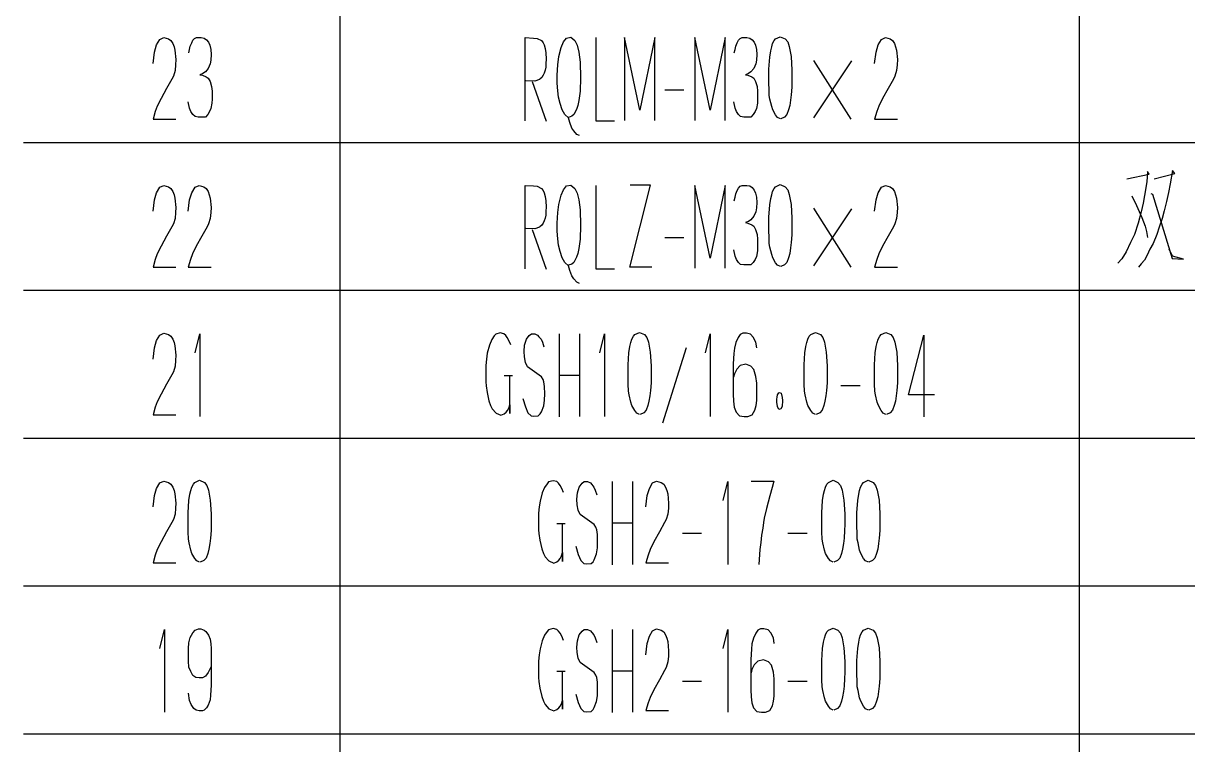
# Model space of a CAD drawing. Extents: x 0 to 2376, y 0 to 3364.
# Drawn here: x 1616 to 1836.5, y 821.9 to 958.6 of the extents above; entities that cross this region are included whole.
import ezdxf

# ---------------------------------------------------------------- set-up
doc = ezdxf.new("R2010")
doc.units = 0
doc.header["$MEASUREMENT"] = 0
doc.layers.add('6', color=7, linetype='Continuous')
doc.layers.add('9', color=7, linetype='Continuous')

# ---------------------------------------------------------------- blocks, each defined once
blk = doc.blocks.new('BLKENT220')
at = {"layer": '9', "color": 2, "linetype": 'Continuous'}
for p, q in [((1641.87, 840.16), (1642.76, 843.76)), ((1642.76, 843.76), (1642.76, 828.08)), ((1647.62, 842.24), (1648.12, 843.12)), ((1648.12, 843.12), (1648.56, 843.6)), ((1648.56, 843.6), (1649.16, 843.84)), ((1649.16, 843.84), (1649.63, 843.84)), ((1649.63, 843.84), (1650.24, 843.6)), ((1650.24, 843.6), (1650.58, 843.36)), ((1650.58, 843.36), (1650.76, 843.12)), ((1650.76, 843.12), (1651.07, 842.64)), ((1651.07, 842.64), (1651.36, 841.92)), ((1714.73, 842.64), (1714.29, 841.6)), ((1715.18, 843.36), (1714.73, 842.64)), ((1715.49, 843.68), (1715.18, 843.36)), ((1716.33, 843.92), (1715.49, 843.68)), ((1717.01, 843.76), (1716.33, 843.92)), ((1717.35, 843.44), (1717.01, 843.76)), ((1717.66, 843.04), (1717.35, 843.44)), ((1717.97, 842.48), (1717.66, 843.04)), ((1718.31, 841.68), (1717.97, 842.48)), ((1720.93, 841.6), (1721.29, 842.72)), ((1721.29, 842.72), (1721.82, 843.44)), ((1721.82, 843.44), (1722.24, 843.76)), ((1722.24, 843.76), (1722.86, 843.76)), ((1722.86, 843.76), (1723.39, 843.52)), ((1723.39, 843.52), (1723.65, 843.2)), ((1723.65, 843.2), (1724.04, 842.72)), ((1724.04, 842.72), (1724.3, 842.16)), ((1727.49, 843.76), (1727.49, 828)), ((1731.36, 843.76), (1731.36, 828.08)), ((1734.16, 841.12), (1734.57, 842.48)), ((1734.57, 842.48), (1735.18, 843.52)), ((1735.18, 843.52), (1735.93, 843.84)), ((1735.93, 843.84), (1736.82, 843.6)), ((1736.82, 843.6), (1737.29, 843.28)), ((1737.29, 843.28), (1737.63, 842.72)), ((1737.63, 842.72), (1737.87, 842.08)), ((1748.54, 840.16), (1749.42, 843.76)), ((1749.42, 843.76), (1749.42, 828.08)), ((1754.71, 843.04), (1754.29, 842.08)), ((1755.12, 843.6), (1754.71, 843.04)), ((1755.62, 843.84), (1755.12, 843.6)), ((1756.27, 843.84), (1755.62, 843.84)), ((1757.06, 843.68), (1756.27, 843.84)), ((1757.58, 843.12), (1757.06, 843.68)), ((1758.05, 842.16), (1757.58, 843.12)), ((1767.73, 842.08), (1767.91, 842.72)), ((1767.91, 842.72), (1768.2, 843.28)), ((1768.2, 843.28), (1768.46, 843.6)), ((1768.46, 843.6), (1769.35, 844)), ((1769.35, 844), (1770.29, 843.6)), ((1770.29, 843.6), (1770.76, 843.04)), ((1770.76, 843.04), (1771.05, 842.16)), ((1774.39, 842.08), (1774.57, 842.72)), ((1774.57, 842.72), (1774.86, 843.28)), ((1774.86, 843.28), (1775.12, 843.6)), ((1775.12, 843.6), (1776.01, 844)), ((1776.01, 844), (1776.95, 843.6)), ((1776.95, 843.6), (1777.42, 843.04)), ((1777.42, 843.04), (1777.71, 842.16)), ((1647.25, 840.16), (1647.33, 841.2)), ((1647.33, 841.2), (1647.62, 842.24)), ((1651.36, 841.92), (1651.52, 841.04)), ((1651.52, 841.04), (1651.54, 840.16)), ((1714.29, 841.6), (1713.87, 840.08)), ((1720.85, 840.4), (1720.93, 841.6)), ((1720.9, 839.36), (1720.85, 840.4)), ((1724.3, 842.16), (1724.59, 841.28)), ((1733.9, 838.96), (1734.16, 841.12)), ((1737.87, 842.08), (1738.03, 841.44)), ((1738.03, 841.44), (1738.21, 839.68)), ((1754, 841.04), (1753.92, 840)), ((1754.29, 842.08), (1754, 841.04)), ((1758.23, 841.12), (1758.05, 842.16)), ((1767.36, 840.16), (1767.54, 841.36)), ((1767.54, 841.36), (1767.73, 842.08)), ((1771.05, 842.16), (1771.41, 840.24)), ((1774.03, 840.16), (1774.21, 841.36)), ((1774.21, 841.36), (1774.39, 842.08)), ((1777.71, 842.16), (1778.08, 840.24)), ((1647.25, 839.04), (1647.25, 840.16)), ((1647.25, 837.76), (1647.25, 839.04)), ((1651.54, 840.16), (1651.54, 836.48)), ((1713.69, 838.96), (1713.58, 837.76)), ((1713.87, 840.08), (1713.69, 838.96)), ((1721.08, 838.32), (1720.9, 839.36)), ((1721.48, 837.52), (1721.08, 838.32)), ((1738.16, 838.72), (1738.05, 837.6)), ((1738.21, 839.68), (1738.16, 838.72)), ((1753.92, 840), (1753.76, 838.08)), ((1753.76, 838.08), (1753.76, 832.32)), ((1767.2, 837.84), (1767.36, 840.16)), ((1771.41, 840.24), (1771.57, 837.68)), ((1773.87, 837.84), (1774.03, 840.16)), ((1778.08, 840.24), (1778.23, 837.68)), ((1647.36, 836.64), (1647.25, 837.76)), ((1647.73, 835.76), (1647.36, 836.64)), ((1651.52, 836.64), (1651.02, 835.6)), ((1651.54, 836.48), (1651.54, 833.2)), ((1713.58, 837.76), (1713.56, 836.16)), ((1713.56, 836.16), (1713.58, 834.64)), ((1724.12, 835.6), (1721.48, 837.52)), ((1727.49, 835.92), (1731.31, 835.92)), ((1737.45, 836), (1736.46, 834.24)), ((1737.74, 836.56), (1737.45, 836)), ((1738.05, 837.6), (1737.74, 836.56)), ((1754, 836.16), (1753.82, 835.52)), ((1754.44, 837.04), (1754, 836.16)), ((1755.12, 837.76), (1754.44, 837.04)), ((1756.17, 838), (1755.12, 837.76)), ((1757.11, 837.6), (1756.17, 838)), ((1757.69, 836.96), (1757.11, 837.6)), ((1758.08, 835.68), (1757.69, 836.96)), ((1767.2, 835.04), (1767.2, 837.84)), ((1771.57, 837.68), (1771.57, 835.6)), ((1773.87, 835.04), (1773.87, 837.84)), ((1778.23, 837.68), (1778.23, 835.6)), ((1648.12, 835.04), (1647.73, 835.76)), ((1648.64, 834.64), (1648.12, 835.04)), ((1649.32, 834.56), (1648.64, 834.64)), ((1649.9, 834.56), (1649.32, 834.56)), ((1650.47, 834.88), (1649.9, 834.56)), ((1651.02, 835.6), (1650.47, 834.88)), ((1713.58, 834.64), (1713.63, 833.92)), ((1713.63, 833.92), (1713.82, 832.64)), ((1718.63, 835.76), (1717.06, 835.76)), ((1718.13, 828.64), (1718.13, 835.68)), ((1724.43, 835.12), (1724.12, 835.6)), ((1724.59, 834.64), (1724.43, 835.12)), ((1724.72, 833.76), (1724.59, 834.64)), ((1724.77, 832.4), (1724.72, 833.76)), ((1736.46, 834.24), (1735.41, 832.32)), ((1744.46, 833.92), (1740.82, 833.92)), ((1758.23, 834.4), (1758.08, 835.68)), ((1758.23, 832.24), (1758.23, 834.4)), ((1764.46, 833.92), (1760.82, 833.92)), ((1767.23, 834.24), (1767.2, 835.04)), ((1767.28, 832.88), (1767.23, 834.24)), ((1771.54, 834.48), (1771.44, 833.04)), ((1771.57, 835.6), (1771.54, 834.48)), ((1773.9, 834.24), (1773.87, 835.04)), ((1773.95, 832.88), (1773.9, 834.24)), ((1778.21, 834.48), (1778.1, 833.04)), ((1778.23, 835.6), (1778.21, 834.48)), ((1647.46, 830.32), (1647.25, 831.68)), ((1651.54, 833.2), (1651.46, 831.28)), ((1713.82, 832.64), (1714.18, 831.04)), ((1720.61, 831.52), (1721.08, 829.92)), ((1724.72, 831.2), (1724.77, 832.4)), ((1735.41, 832.32), (1734.71, 830.88)), ((1753.76, 832.32), (1753.82, 830.96)), ((1758.23, 831.12), (1758.23, 832.24)), ((1767.41, 832.16), (1767.28, 832.88)), ((1767.73, 830.8), (1767.41, 832.16)), ((1771.31, 832), (1771.15, 830.96)), ((1771.44, 833.04), (1771.31, 832)), ((1774.08, 832.16), (1773.95, 832.88)), ((1774.39, 830.8), (1774.08, 832.16)), ((1777.97, 832), (1777.82, 830.96)), ((1778.1, 833.04), (1777.97, 832)), ((1647.75, 829.52), (1647.46, 830.32)), ((1648.3, 828.8), (1647.75, 829.52)), ((1651.02, 829.44), (1650.71, 828.88)), ((1651.36, 830.4), (1651.02, 829.44)), ((1651.46, 831.28), (1651.36, 830.4)), ((1714.18, 831.04), (1714.5, 830.16)), ((1714.5, 830.16), (1714.81, 829.52)), ((1714.81, 829.52), (1715.52, 828.72)), ((1717.69, 829.2), (1717.92, 829.68)), ((1717.92, 829.68), (1718.13, 830.32)), ((1718.13, 830.32), (1718.13, 828.64)), ((1721.08, 829.92), (1721.56, 828.8)), ((1724.14, 828.96), (1724.56, 830.08)), ((1724.56, 830.08), (1724.72, 831.2)), ((1734.31, 829.84), (1733.9, 828.4)), ((1734.71, 830.88), (1734.31, 829.84)), ((1753.82, 830.96), (1753.97, 829.84)), ((1753.97, 829.84), (1754.31, 828.88)), ((1757.37, 828.4), (1757.87, 829.28)), ((1757.87, 829.28), (1758.1, 830.16)), ((1758.1, 830.16), (1758.23, 831.12)), ((1767.93, 830.16), (1767.73, 830.8)), ((1768.46, 829.2), (1767.93, 830.16)), ((1770.63, 829.28), (1770.18, 828.8)), ((1770.94, 830.16), (1770.63, 829.28)), ((1771.15, 830.96), (1770.94, 830.16)), ((1774.6, 830.16), (1774.39, 830.8)), ((1775.12, 829.2), (1774.6, 830.16)), ((1777.29, 829.28), (1776.85, 828.8)), ((1777.61, 830.16), (1777.29, 829.28)), ((1777.82, 830.96), (1777.61, 830.16)), ((1648.75, 828.48), (1648.3, 828.8)), ((1649.32, 828.32), (1648.75, 828.48)), ((1649.95, 828.32), (1649.32, 828.32)), ((1650.26, 828.48), (1649.95, 828.32)), ((1650.71, 828.88), (1650.26, 828.48)), ((1715.52, 828.72), (1716.46, 828.32)), ((1716.46, 828.32), (1717.06, 828.56)), ((1717.06, 828.56), (1717.42, 828.88)), ((1717.42, 828.88), (1717.69, 829.2)), ((1721.56, 828.8), (1722.18, 828.24)), ((1722.18, 828.24), (1722.68, 828.16)), ((1722.68, 828.16), (1723.52, 828.24)), ((1723.52, 828.24), (1723.91, 828.56)), ((1723.91, 828.56), (1724.14, 828.96)), ((1733.9, 828.4), (1738.21, 828.4)), ((1754.31, 828.88), (1754.94, 828.24)), ((1754.94, 828.24), (1755.83, 828.08)), ((1755.83, 828.08), (1756.54, 828.08)), ((1756.54, 828.08), (1757.37, 828.4)), ((1768.85, 828.72), (1768.46, 829.2)), ((1769.37, 828.48), (1768.85, 828.72)), ((1770.18, 828.8), (1769.48, 828.48)), ((1775.52, 828.72), (1775.12, 829.2)), ((1776.04, 828.48), (1775.52, 828.72)), ((1776.85, 828.8), (1776.14, 828.48))]:
    blk.add_line(p, q, dxfattribs=at)
blk = doc.blocks.new('BLKENT221')
at = {"layer": '9', "color": 2, "linetype": 'Continuous'}
for p, q in [((1641.24, 870.48), (1641.84, 871.52)), ((1641.84, 871.52), (1642.6, 871.84)), ((1642.6, 871.84), (1643.49, 871.6)), ((1643.49, 871.6), (1643.96, 871.28)), ((1643.96, 871.28), (1644.3, 870.72)), ((1647.91, 870.72), (1648.2, 871.28)), ((1648.2, 871.28), (1648.46, 871.6)), ((1648.46, 871.6), (1649.35, 872)), ((1649.35, 872), (1650.29, 871.6)), ((1650.29, 871.6), (1650.76, 871.04)), ((1715.18, 871.36), (1714.73, 870.64)), ((1715.49, 871.68), (1715.18, 871.36)), ((1716.33, 871.92), (1715.49, 871.68)), ((1717.01, 871.76), (1716.33, 871.92)), ((1717.35, 871.44), (1717.01, 871.76)), ((1717.66, 871.04), (1717.35, 871.44)), ((1721.29, 870.72), (1721.82, 871.44)), ((1721.82, 871.44), (1722.24, 871.76)), ((1722.24, 871.76), (1722.86, 871.76)), ((1722.86, 871.76), (1723.39, 871.52)), ((1723.39, 871.52), (1723.65, 871.2)), ((1723.65, 871.2), (1724.04, 870.72)), ((1727.49, 871.76), (1727.49, 856)), ((1731.36, 871.76), (1731.36, 856.08)), ((1734.57, 870.48), (1735.18, 871.52)), ((1735.18, 871.52), (1735.93, 871.84)), ((1735.93, 871.84), (1736.82, 871.6)), ((1736.82, 871.6), (1737.29, 871.28)), ((1737.29, 871.28), (1737.63, 870.72)), ((1748.54, 868.16), (1749.42, 871.76)), ((1749.42, 871.76), (1749.42, 856.08)), ((1753.84, 871.84), (1758.16, 871.84)), ((1758.16, 871.84), (1757.79, 870.64)), ((1767.91, 870.72), (1768.2, 871.28)), ((1768.2, 871.28), (1768.46, 871.6)), ((1768.46, 871.6), (1769.35, 872)), ((1769.35, 872), (1770.29, 871.6)), ((1770.29, 871.6), (1770.76, 871.04)), ((1774.57, 870.72), (1774.86, 871.28)), ((1774.86, 871.28), (1775.12, 871.6)), ((1775.12, 871.6), (1776.01, 872)), ((1776.01, 872), (1776.95, 871.6)), ((1776.95, 871.6), (1777.42, 871.04)), ((1640.56, 866.96), (1640.82, 869.12)), ((1640.82, 869.12), (1641.24, 870.48)), ((1644.3, 870.72), (1644.54, 870.08)), ((1644.54, 870.08), (1644.69, 869.44)), ((1644.69, 869.44), (1644.88, 867.68)), ((1647.36, 868.16), (1647.54, 869.36)), ((1647.54, 869.36), (1647.73, 870.08)), ((1647.73, 870.08), (1647.91, 870.72)), ((1650.76, 871.04), (1651.05, 870.16)), ((1651.05, 870.16), (1651.41, 868.24)), ((1714.29, 869.6), (1713.87, 868.08)), ((1714.73, 870.64), (1714.29, 869.6)), ((1717.97, 870.48), (1717.66, 871.04)), ((1718.31, 869.68), (1717.97, 870.48)), ((1720.85, 868.4), (1720.93, 869.6)), ((1720.93, 869.6), (1721.29, 870.72)), ((1724.04, 870.72), (1724.3, 870.16)), ((1724.3, 870.16), (1724.59, 869.28)), ((1733.9, 866.96), (1734.16, 869.12)), ((1734.16, 869.12), (1734.57, 870.48)), ((1737.63, 870.72), (1737.87, 870.08)), ((1737.87, 870.08), (1738.03, 869.44)), ((1738.03, 869.44), (1738.21, 867.68)), ((1757.35, 869.04), (1756.72, 866.64)), ((1757.79, 870.64), (1757.35, 869.04)), ((1767.36, 868.16), (1767.54, 869.36)), ((1767.54, 869.36), (1767.73, 870.08)), ((1767.73, 870.08), (1767.91, 870.72)), ((1770.76, 871.04), (1771.05, 870.16)), ((1771.05, 870.16), (1771.41, 868.24)), ((1774.03, 868.16), (1774.21, 869.36)), ((1774.21, 869.36), (1774.39, 870.08)), ((1774.39, 870.08), (1774.57, 870.72)), ((1777.42, 871.04), (1777.71, 870.16)), ((1777.71, 870.16), (1778.08, 868.24)), ((1644.88, 867.68), (1644.82, 866.72)), ((1647.2, 865.84), (1647.36, 868.16)), ((1651.41, 868.24), (1651.57, 865.68)), ((1713.69, 866.96), (1713.58, 865.76)), ((1713.87, 868.08), (1713.69, 866.96)), ((1720.9, 867.36), (1720.85, 868.4)), ((1721.08, 866.32), (1720.9, 867.36)), ((1738.21, 867.68), (1738.16, 866.72)), ((1767.2, 865.84), (1767.36, 868.16)), ((1771.41, 868.24), (1771.57, 865.68)), ((1773.87, 865.84), (1774.03, 868.16)), ((1778.08, 868.24), (1778.23, 865.68)), ((1644.41, 864.56), (1644.12, 864)), ((1644.72, 865.6), (1644.41, 864.56)), ((1644.82, 866.72), (1644.72, 865.6)), ((1647.2, 863.04), (1647.2, 865.84)), ((1651.57, 865.68), (1651.57, 863.6)), ((1713.58, 865.76), (1713.56, 864.16)), ((1721.48, 865.52), (1721.08, 866.32)), ((1724.12, 863.6), (1721.48, 865.52)), ((1737.74, 864.56), (1737.45, 864)), ((1738.05, 865.6), (1737.74, 864.56)), ((1738.16, 866.72), (1738.05, 865.6)), ((1756.33, 864.8), (1756.17, 864)), ((1756.72, 866.64), (1756.33, 864.8)), ((1767.2, 863.04), (1767.2, 865.84)), ((1771.57, 865.68), (1771.57, 863.6)), ((1773.87, 863.04), (1773.87, 865.84)), ((1778.23, 865.68), (1778.23, 863.6)), ((1644.12, 864), (1643.12, 862.24)), ((1647.23, 862.24), (1647.2, 863.04)), ((1651.54, 862.48), (1651.44, 861.04)), ((1651.57, 863.6), (1651.54, 862.48)), ((1713.56, 864.16), (1713.58, 862.64)), ((1713.58, 862.64), (1713.63, 861.92)), ((1718.63, 863.76), (1717.06, 863.76)), ((1718.13, 856.64), (1718.13, 863.68)), ((1724.43, 863.12), (1724.12, 863.6)), ((1724.59, 862.64), (1724.43, 863.12)), ((1724.72, 861.76), (1724.59, 862.64)), ((1727.49, 863.92), (1731.31, 863.92)), ((1737.45, 864), (1736.46, 862.24)), ((1756.04, 862.96), (1755.8, 861.6)), ((1756.17, 864), (1756.04, 862.96)), ((1767.23, 862.24), (1767.2, 863.04)), ((1771.54, 862.48), (1771.44, 861.04)), ((1771.57, 863.6), (1771.54, 862.48)), ((1773.9, 862.24), (1773.87, 863.04)), ((1778.21, 862.48), (1778.1, 861.04)), ((1778.23, 863.6), (1778.21, 862.48)), ((1642.08, 860.32), (1641.37, 858.88)), ((1643.12, 862.24), (1642.08, 860.32)), ((1647.28, 860.88), (1647.23, 862.24)), ((1647.41, 860.16), (1647.28, 860.88)), ((1647.73, 858.8), (1647.41, 860.16)), ((1651.44, 861.04), (1651.31, 860)), ((1713.63, 861.92), (1713.82, 860.64)), ((1713.82, 860.64), (1714.18, 859.04)), ((1724.77, 860.4), (1724.72, 861.76)), ((1724.72, 859.2), (1724.77, 860.4)), ((1735.41, 860.32), (1734.71, 858.88)), ((1736.46, 862.24), (1735.41, 860.32)), ((1744.46, 861.92), (1740.82, 861.92)), ((1755.65, 860.24), (1755.49, 858.88)), ((1755.8, 861.6), (1755.65, 860.24)), ((1764.46, 861.92), (1760.82, 861.92)), ((1767.28, 860.88), (1767.23, 862.24)), ((1767.41, 860.16), (1767.28, 860.88)), ((1767.73, 858.8), (1767.41, 860.16)), ((1771.44, 861.04), (1771.31, 860)), ((1773.95, 860.88), (1773.9, 862.24)), ((1774.08, 860.16), (1773.95, 860.88)), ((1774.39, 858.8), (1774.08, 860.16)), ((1778.1, 861.04), (1777.97, 860)), ((1641.37, 858.88), (1640.98, 857.84)), ((1647.93, 858.16), (1647.73, 858.8)), ((1648.46, 857.2), (1647.93, 858.16)), ((1650.94, 858.16), (1650.63, 857.28)), ((1651.15, 858.96), (1650.94, 858.16)), ((1651.31, 860), (1651.15, 858.96)), ((1714.18, 859.04), (1714.5, 858.16)), ((1714.5, 858.16), (1714.81, 857.52)), ((1717.92, 857.68), (1718.13, 858.32)), ((1718.13, 858.32), (1718.13, 856.64)), ((1720.61, 859.52), (1721.08, 857.92)), ((1721.08, 857.92), (1721.56, 856.8)), ((1724.14, 856.96), (1724.56, 858.08)), ((1724.56, 858.08), (1724.72, 859.2)), ((1734.71, 858.88), (1734.31, 857.84)), ((1755.49, 858.88), (1755.28, 856.08)), ((1767.93, 858.16), (1767.73, 858.8)), ((1768.46, 857.2), (1767.93, 858.16)), ((1770.94, 858.16), (1770.63, 857.28)), ((1771.15, 858.96), (1770.94, 858.16)), ((1771.31, 860), (1771.15, 858.96)), ((1774.6, 858.16), (1774.39, 858.8)), ((1775.12, 857.2), (1774.6, 858.16)), ((1777.61, 858.16), (1777.29, 857.28)), ((1777.82, 858.96), (1777.61, 858.16)), ((1777.97, 860), (1777.82, 858.96)), ((1640.98, 857.84), (1640.56, 856.4)), ((1640.56, 856.4), (1644.88, 856.4)), ((1648.85, 856.72), (1648.46, 857.2)), ((1649.37, 856.48), (1648.85, 856.72)), ((1650.18, 856.8), (1649.48, 856.48)), ((1650.63, 857.28), (1650.18, 856.8)), ((1714.81, 857.52), (1715.52, 856.72)), ((1715.52, 856.72), (1716.46, 856.32)), ((1716.46, 856.32), (1717.06, 856.56)), ((1717.06, 856.56), (1717.42, 856.88)), ((1717.42, 856.88), (1717.69, 857.2)), ((1717.69, 857.2), (1717.92, 857.68)), ((1721.56, 856.8), (1722.18, 856.24)), ((1722.18, 856.24), (1722.68, 856.16)), ((1722.68, 856.16), (1723.52, 856.24)), ((1723.52, 856.24), (1723.91, 856.56)), ((1723.91, 856.56), (1724.14, 856.96)), ((1734.31, 857.84), (1733.9, 856.4)), ((1733.9, 856.4), (1738.21, 856.4)), ((1768.85, 856.72), (1768.46, 857.2)), ((1769.37, 856.48), (1768.85, 856.72)), ((1770.18, 856.8), (1769.48, 856.48)), ((1770.63, 857.28), (1770.18, 856.8)), ((1775.52, 856.72), (1775.12, 857.2)), ((1776.04, 856.48), (1775.52, 856.72)), ((1776.85, 856.8), (1776.14, 856.48)), ((1777.29, 857.28), (1776.85, 856.8))]:
    blk.add_line(p, q, dxfattribs=at)
blk = doc.blocks.new('BLKENT222')
at = {"layer": '9', "color": 2, "linetype": 'Continuous'}
for p, q in [((1641.84, 899.52), (1642.6, 899.84)), ((1642.6, 899.84), (1643.49, 899.6)), ((1706.33, 899.92), (1705.49, 899.68)), ((1707.01, 899.76), (1706.33, 899.92)), ((1731.79, 899.6), (1732.68, 900)), ((1732.68, 900), (1733.62, 899.6)), ((1752.29, 899.84), (1751.79, 899.6)), ((1752.94, 899.84), (1752.29, 899.84)), ((1753.73, 899.68), (1752.94, 899.84)), ((1765.12, 899.6), (1766.01, 900)), ((1766.01, 900), (1766.95, 899.6)), ((1778.46, 899.6), (1779.35, 900)), ((1779.35, 900), (1780.29, 899.6)), ((1640.82, 897.12), (1641.24, 898.48)), ((1641.24, 898.48), (1641.84, 899.52)), ((1643.49, 899.6), (1643.96, 899.28)), ((1643.96, 899.28), (1644.3, 898.72)), ((1644.3, 898.72), (1644.54, 898.08)), ((1644.54, 898.08), (1644.69, 897.44)), ((1648.54, 896.16), (1649.42, 899.76)), ((1649.42, 899.76), (1649.42, 884.08)), ((1704.29, 897.6), (1703.87, 896.08)), ((1704.73, 898.64), (1704.29, 897.6)), ((1705.18, 899.36), (1704.73, 898.64)), ((1705.49, 899.68), (1705.18, 899.36)), ((1707.35, 899.44), (1707.01, 899.76)), ((1707.66, 899.04), (1707.35, 899.44)), ((1707.97, 898.48), (1707.66, 899.04)), ((1708.31, 897.68), (1707.97, 898.48)), ((1710.85, 896.4), (1710.93, 897.6)), ((1710.93, 897.6), (1711.29, 898.72)), ((1711.29, 898.72), (1711.82, 899.44)), ((1711.82, 899.44), (1712.24, 899.76)), ((1712.24, 899.76), (1712.86, 899.76)), ((1712.86, 899.76), (1713.39, 899.52)), ((1713.39, 899.52), (1713.65, 899.2)), ((1713.65, 899.2), (1714.04, 898.72)), ((1714.04, 898.72), (1714.3, 898.16)), ((1714.3, 898.16), (1714.59, 897.28)), ((1717.49, 899.76), (1717.49, 884)), ((1721.36, 899.76), (1721.36, 884.08)), ((1725.2, 896.16), (1726.09, 899.76)), ((1726.09, 899.76), (1726.09, 884.08)), ((1730.88, 897.36), (1731.06, 898.08)), ((1731.06, 898.08), (1731.24, 898.72)), ((1731.24, 898.72), (1731.53, 899.28)), ((1731.53, 899.28), (1731.79, 899.6)), ((1733.62, 899.6), (1734.09, 899.04)), ((1734.09, 899.04), (1734.38, 898.16)), ((1734.38, 898.16), (1734.74, 896.24)), ((1745.2, 896.16), (1746.09, 899.76)), ((1746.09, 899.76), (1746.09, 884.08)), ((1750.95, 898.08), (1750.67, 897.04)), ((1751.37, 899.04), (1750.95, 898.08)), ((1751.79, 899.6), (1751.37, 899.04)), ((1754.25, 899.12), (1753.73, 899.68)), ((1754.72, 898.16), (1754.25, 899.12)), ((1754.9, 897.12), (1754.72, 898.16)), ((1764.21, 897.36), (1764.39, 898.08)), ((1764.39, 898.08), (1764.57, 898.72)), ((1764.57, 898.72), (1764.86, 899.28)), ((1764.86, 899.28), (1765.12, 899.6)), ((1766.95, 899.6), (1767.42, 899.04)), ((1767.42, 899.04), (1767.71, 898.16)), ((1767.71, 898.16), (1768.08, 896.24)), ((1777.54, 897.36), (1777.72, 898.08)), ((1777.72, 898.08), (1777.91, 898.72)), ((1777.91, 898.72), (1778.2, 899.28)), ((1778.2, 899.28), (1778.46, 899.6)), ((1780.29, 899.6), (1780.76, 899.04)), ((1780.76, 899.04), (1781.05, 898.16)), ((1781.05, 898.16), (1781.41, 896.24)), ((1783.63, 888.16), (1786.56, 899.52)), ((1786.56, 899.52), (1786.56, 884)), ((1640.56, 894.96), (1640.82, 897.12)), ((1644.69, 897.44), (1644.88, 895.68)), ((1644.88, 895.68), (1644.82, 894.72)), ((1703.87, 896.08), (1703.69, 894.96)), ((1710.9, 895.36), (1710.85, 896.4)), ((1730.54, 893.84), (1730.69, 896.16)), ((1730.69, 896.16), (1730.88, 897.36)), ((1734.74, 896.24), (1734.9, 893.68)), ((1741.54, 897.12), (1737.07, 882.8)), ((1750.59, 896), (1750.43, 894.08)), ((1750.67, 897.04), (1750.59, 896)), ((1763.87, 893.84), (1764.03, 896.16)), ((1764.03, 896.16), (1764.21, 897.36)), ((1768.08, 896.24), (1768.23, 893.68)), ((1777.2, 893.84), (1777.36, 896.16)), ((1777.36, 896.16), (1777.54, 897.36)), ((1781.41, 896.24), (1781.57, 893.68)), ((1644.72, 893.6), (1644.41, 892.56)), ((1644.82, 894.72), (1644.72, 893.6)), ((1703.58, 893.76), (1703.56, 892.16)), ((1703.69, 894.96), (1703.58, 893.76)), ((1711.08, 894.32), (1710.9, 895.36)), ((1711.48, 893.52), (1711.08, 894.32)), ((1714.12, 891.6), (1711.48, 893.52)), ((1730.54, 891.04), (1730.54, 893.84)), ((1734.9, 893.68), (1734.9, 891.6)), ((1750.43, 894.08), (1750.43, 888.32)), ((1751.79, 893.76), (1751.11, 893.04)), ((1752.84, 894), (1751.79, 893.76)), ((1753.78, 893.6), (1752.84, 894)), ((1754.35, 892.96), (1753.78, 893.6)), ((1763.87, 891.04), (1763.87, 893.84)), ((1768.23, 893.68), (1768.23, 891.6)), ((1777.2, 891.04), (1777.2, 893.84)), ((1781.57, 893.68), (1781.57, 891.6)), ((1644.12, 892), (1643.12, 890.24)), ((1644.41, 892.56), (1644.12, 892)), ((1703.56, 892.16), (1703.58, 890.64)), ((1708.63, 891.76), (1707.06, 891.76)), ((1708.13, 884.64), (1708.13, 891.68)), ((1714.43, 891.12), (1714.12, 891.6)), ((1714.59, 890.64), (1714.43, 891.12)), ((1717.49, 891.92), (1721.31, 891.92)), ((1730.56, 890.24), (1730.54, 891.04)), ((1734.9, 891.6), (1734.88, 890.48)), ((1750.67, 892.16), (1750.48, 891.52)), ((1751.11, 893.04), (1750.67, 892.16)), ((1754.74, 891.68), (1754.35, 892.96)), ((1754.9, 890.4), (1754.74, 891.68)), ((1763.9, 890.24), (1763.87, 891.04)), ((1768.23, 891.6), (1768.21, 890.48)), ((1777.23, 890.24), (1777.2, 891.04)), ((1781.57, 891.6), (1781.54, 890.48)), ((1643.12, 890.24), (1642.08, 888.32)), ((1703.58, 890.64), (1703.63, 889.92)), ((1703.63, 889.92), (1703.82, 888.64)), ((1714.72, 889.76), (1714.59, 890.64)), ((1714.77, 888.4), (1714.72, 889.76)), ((1730.61, 888.88), (1730.56, 890.24)), ((1730.74, 888.16), (1730.61, 888.88)), ((1734.77, 889.04), (1734.64, 888)), ((1734.88, 890.48), (1734.77, 889.04)), ((1754.9, 888.24), (1754.9, 890.4)), ((1763.95, 888.88), (1763.9, 890.24)), ((1764.08, 888.16), (1763.95, 888.88)), ((1768.1, 889.04), (1767.97, 888)), ((1768.21, 890.48), (1768.1, 889.04)), ((1774.46, 889.92), (1770.82, 889.92)), ((1777.28, 888.88), (1777.23, 890.24)), ((1777.41, 888.16), (1777.28, 888.88)), ((1781.44, 889.04), (1781.31, 888)), ((1781.54, 890.48), (1781.44, 889.04)), ((1641.37, 886.88), (1640.98, 885.84)), ((1642.08, 888.32), (1641.37, 886.88)), ((1703.82, 888.64), (1704.18, 887.04)), ((1704.18, 887.04), (1704.5, 886.16)), ((1710.61, 887.52), (1711.08, 885.92)), ((1714.56, 886.08), (1714.72, 887.2)), ((1714.72, 887.2), (1714.77, 888.4)), ((1731.06, 886.8), (1730.74, 888.16)), ((1731.27, 886.16), (1731.06, 886.8)), ((1734.48, 886.96), (1734.27, 886.16)), ((1734.64, 888), (1734.48, 886.96)), ((1750.43, 888.32), (1750.48, 886.96)), ((1750.48, 886.96), (1750.64, 885.84)), ((1754.77, 886.16), (1754.9, 887.12)), ((1754.9, 887.12), (1754.9, 888.24)), ((1758.72, 887.36), (1758.77, 887.76)), ((1758.72, 886.8), (1758.72, 887.36)), ((1758.85, 886), (1758.72, 886.8)), ((1758.77, 887.76), (1758.85, 888.16)), ((1758.85, 888.16), (1759.06, 888.56)), ((1759.06, 888.56), (1759.19, 888.64)), ((1759.24, 888.64), (1759.53, 888.48)), ((1759.53, 888.48), (1759.71, 887.68)), ((1759.76, 887.12), (1759.69, 886)), ((1759.71, 887.68), (1759.76, 887.12)), ((1764.39, 886.8), (1764.08, 888.16)), ((1764.6, 886.16), (1764.39, 886.8)), ((1767.82, 886.96), (1767.61, 886.16)), ((1767.97, 888), (1767.82, 886.96)), ((1777.72, 886.8), (1777.41, 888.16)), ((1777.93, 886.16), (1777.72, 886.8)), ((1781.15, 886.96), (1780.94, 886.16)), ((1781.31, 888), (1781.15, 886.96)), ((1788.57, 888.16), (1783.63, 888.16)), ((1640.98, 885.84), (1640.56, 884.4)), ((1640.56, 884.4), (1644.88, 884.4)), ((1704.5, 886.16), (1704.81, 885.52)), ((1704.81, 885.52), (1705.52, 884.72)), ((1705.52, 884.72), (1706.46, 884.32)), ((1706.46, 884.32), (1707.06, 884.56)), ((1707.06, 884.56), (1707.42, 884.88)), ((1707.42, 884.88), (1707.69, 885.2)), ((1707.69, 885.2), (1707.92, 885.68)), ((1707.92, 885.68), (1708.13, 886.32)), ((1708.13, 886.32), (1708.13, 884.64)), ((1711.08, 885.92), (1711.56, 884.8)), ((1711.56, 884.8), (1712.18, 884.24)), ((1713.52, 884.24), (1713.91, 884.56)), ((1713.91, 884.56), (1714.14, 884.96)), ((1714.14, 884.96), (1714.56, 886.08)), ((1731.79, 885.2), (1731.27, 886.16)), ((1732.18, 884.72), (1731.79, 885.2)), ((1732.71, 884.48), (1732.18, 884.72)), ((1733.52, 884.8), (1732.81, 884.48)), ((1733.96, 885.28), (1733.52, 884.8)), ((1734.27, 886.16), (1733.96, 885.28)), ((1750.64, 885.84), (1750.98, 884.88)), ((1750.98, 884.88), (1751.61, 884.24)), ((1753.2, 884.08), (1754.04, 884.4)), ((1754.04, 884.4), (1754.54, 885.28)), ((1754.54, 885.28), (1754.77, 886.16)), ((1759.08, 885.44), (1758.85, 886)), ((1759.45, 885.52), (1759.08, 885.44)), ((1759.69, 886), (1759.45, 885.52)), ((1765.12, 885.2), (1764.6, 886.16)), ((1765.52, 884.72), (1765.12, 885.2)), ((1766.04, 884.48), (1765.52, 884.72)), ((1766.85, 884.8), (1766.14, 884.48)), ((1767.29, 885.28), (1766.85, 884.8)), ((1767.61, 886.16), (1767.29, 885.28)), ((1778.46, 885.2), (1777.93, 886.16)), ((1778.85, 884.72), (1778.46, 885.2)), ((1779.37, 884.48), (1778.85, 884.72)), ((1780.18, 884.8), (1779.48, 884.48)), ((1780.63, 885.28), (1780.18, 884.8)), ((1780.94, 886.16), (1780.63, 885.28)), ((1712.18, 884.24), (1712.68, 884.16)), ((1712.68, 884.16), (1713.52, 884.24)), ((1751.61, 884.24), (1752.5, 884.08)), ((1752.5, 884.08), (1753.2, 884.08))]:
    blk.add_line(p, q, dxfattribs=at)
blk = doc.blocks.new('BLKENT223')
at = {"layer": '9', "color": 2, "linetype": 'Continuous'}
for p, q in [((1824.97, 929.098), (1829.25, 929.961)), ((1828.78, 928.549), (1828.37, 925.961)), ((1828.94, 930.51), (1828.78, 928.549)), ((1829.25, 929.961), (1828.94, 930.51)), ((1830.2, 929.098), (1834.07, 930.118)), ((1833.65, 930.667), (1833.23, 928.157)), ((1834.07, 930.118), (1833.65, 930.667)), ((1640.82, 925.12), (1641.24, 926.48)), ((1641.24, 926.48), (1641.84, 927.52)), ((1641.84, 927.52), (1642.6, 927.84)), ((1642.6, 927.84), (1643.49, 927.6)), ((1643.49, 927.6), (1643.96, 927.28)), ((1643.96, 927.28), (1644.3, 926.72)), ((1644.3, 926.72), (1644.54, 926.08)), ((1647.49, 925.12), (1647.91, 926.48)), ((1647.91, 926.48), (1648.51, 927.52)), ((1648.51, 927.52), (1649.27, 927.84)), ((1649.27, 927.84), (1650.16, 927.6)), ((1650.16, 927.6), (1650.63, 927.28)), ((1650.63, 927.28), (1650.97, 926.72)), ((1650.97, 926.72), (1651.2, 926.08)), ((1711.01, 912.08), (1711.01, 927.84)), ((1711.01, 927.84), (1712.63, 927.76)), ((1712.63, 927.76), (1713.33, 927.68)), ((1713.33, 927.68), (1714.12, 927.28)), ((1714.12, 927.28), (1714.48, 926.88)), ((1714.48, 926.88), (1714.64, 926.48)), ((1714.64, 926.48), (1714.8, 925.76)), ((1717.83, 926), (1718.33, 927.04)), ((1718.33, 927.04), (1718.88, 927.76)), ((1718.88, 927.76), (1719.71, 927.92)), ((1719.71, 927.92), (1720.42, 927.28)), ((1720.42, 927.28), (1720.86, 926.4)), ((1720.86, 926.4), (1721.23, 925.12)), ((1724.44, 927.84), (1724.44, 912.08)), ((1730.85, 912.4), (1734.77, 927.92)), ((1734.77, 927.92), (1730.93, 927.92)), ((1746.07, 914.08), (1743.19, 927.84)), ((1743.19, 927.84), (1743.19, 912.16)), ((1748.94, 927.84), (1746.07, 914.08)), ((1748.94, 912.16), (1748.94, 927.84)), ((1750.95, 926.24), (1751.22, 926.88)), ((1751.22, 926.88), (1751.45, 927.36)), ((1751.45, 927.36), (1751.76, 927.68)), ((1751.76, 927.68), (1752.13, 927.84)), ((1752.13, 927.84), (1753.02, 927.84)), ((1753.02, 927.84), (1753.57, 927.76)), ((1753.57, 927.76), (1754.04, 927.44)), ((1754.04, 927.44), (1754.41, 926.96)), ((1754.41, 926.96), (1754.67, 926.4)), ((1754.67, 926.4), (1754.85, 925.6)), ((1757.73, 926.08), (1757.91, 926.72)), ((1757.91, 926.72), (1758.2, 927.28)), ((1758.2, 927.28), (1758.46, 927.6)), ((1758.46, 927.6), (1759.35, 928)), ((1759.35, 928), (1760.29, 927.6)), ((1760.29, 927.6), (1760.76, 927.04)), ((1760.76, 927.04), (1761.05, 926.16)), ((1777.49, 925.12), (1777.91, 926.48)), ((1777.91, 926.48), (1778.51, 927.52)), ((1778.51, 927.52), (1779.27, 927.84)), ((1779.27, 927.84), (1780.16, 927.6)), ((1780.16, 927.6), (1780.63, 927.28)), ((1780.63, 927.28), (1780.97, 926.72)), ((1780.97, 926.72), (1781.2, 926.08)), ((1829.57, 926.353), (1829.83, 926.196)), ((1832.86, 926.51), (1832.5, 924.784)), ((1833.23, 928.157), (1832.86, 926.51)), ((1640.56, 922.96), (1640.82, 925.12)), ((1644.54, 926.08), (1644.69, 925.44)), ((1644.69, 925.44), (1644.88, 923.68)), ((1647.23, 922.96), (1647.49, 925.12)), ((1651.2, 926.08), (1651.36, 925.44)), ((1651.36, 925.44), (1651.54, 923.68)), ((1714.8, 925.76), (1714.93, 924.96)), ((1714.93, 924.96), (1715.01, 923.76)), ((1717.2, 922.72), (1717.39, 924.24)), ((1717.39, 924.24), (1717.83, 926)), ((1721.23, 925.12), (1721.46, 923.2)), ((1750.64, 924.96), (1750.8, 925.6)), ((1750.8, 925.6), (1750.95, 926.24)), ((1754.85, 925.6), (1754.93, 924.64)), ((1754.93, 924.64), (1754.85, 923.6)), ((1757.2, 921.84), (1757.36, 924.16)), ((1757.36, 924.16), (1757.54, 925.36)), ((1757.54, 925.36), (1757.73, 926.08)), ((1761.05, 926.16), (1761.41, 924.24)), ((1761.41, 924.24), (1761.57, 921.68)), ((1777.23, 922.96), (1777.49, 925.12)), ((1781.2, 926.08), (1781.36, 925.44)), ((1781.36, 925.44), (1781.54, 923.68)), ((1825.96, 925.882), (1826.85, 924.078)), ((1826.85, 924.078), (1827.84, 921.804)), ((1828.1, 924.471), (1827.74, 922.824)), ((1828.37, 925.961), (1828.1, 924.471)), ((1829.83, 926.196), (1833.59, 914.039)), ((1832.5, 924.784), (1832.08, 923.059)), ((1644.82, 922.72), (1644.72, 921.6)), ((1644.88, 923.68), (1644.82, 922.72)), ((1651.49, 922.72), (1651.39, 921.6)), ((1651.54, 923.68), (1651.49, 922.72)), ((1714.93, 922.24), (1714.82, 921.68)), ((1714.98, 922.96), (1714.93, 922.24)), ((1715.01, 923.76), (1714.98, 922.96)), ((1717.12, 920.72), (1717.2, 922.72)), ((1721.46, 923.2), (1721.54, 920.24)), ((1754.33, 922), (1753.8, 921.36)), ((1754.74, 922.88), (1754.33, 922)), ((1754.85, 923.6), (1754.74, 922.88)), ((1772.76, 912.4), (1765.7, 923.52)), ((1765.7, 912.64), (1772.91, 923.44)), ((1781.49, 922.72), (1781.39, 921.6)), ((1781.54, 923.68), (1781.49, 922.72)), ((1827.74, 922.824), (1827.16, 920.706)), ((1832.08, 923.059), (1831.71, 921.569)), ((1644.12, 920), (1643.12, 918.24)), ((1644.41, 920.56), (1644.12, 920)), ((1644.72, 921.6), (1644.41, 920.56)), ((1650.78, 920), (1649.79, 918.24)), ((1651.07, 920.56), (1650.78, 920)), ((1651.39, 921.6), (1651.07, 920.56)), ((1712.84, 919.6), (1711.14, 919.68)), ((1713.73, 919.92), (1712.84, 919.6)), ((1713.83, 920), (1713.73, 919.92)), ((1714.22, 920.32), (1713.83, 920)), ((1714.48, 920.72), (1714.22, 920.32)), ((1714.64, 921.12), (1714.48, 920.72)), ((1714.82, 921.68), (1714.64, 921.12)), ((1717.12, 919.2), (1717.12, 920.72)), ((1721.54, 920.24), (1721.44, 917.68)), ((1753.33, 921.04), (1752.76, 920.8)), ((1752.76, 920.8), (1753.23, 920.72)), ((1753.23, 920.72), (1753.99, 920.4)), ((1753.8, 921.36), (1753.33, 921.04)), ((1753.99, 920.4), (1754.35, 920.16)), ((1754.35, 920.16), (1754.69, 919.52)), ((1757.2, 919.04), (1757.2, 921.84)), ((1761.57, 921.68), (1761.57, 919.6)), ((1780.78, 920), (1779.79, 918.24)), ((1781.07, 920.56), (1780.78, 920)), ((1781.39, 921.6), (1781.07, 920.56)), ((1827.16, 920.706), (1826.43, 918.588)), ((1827.84, 921.804), (1828.47, 920.157)), ((1828.47, 920.157), (1828.73, 919.137)), ((1831.14, 919.922), (1830.67, 918.588)), ((1831.71, 921.569), (1831.14, 919.922)), ((1643.12, 918.24), (1642.08, 916.32)), ((1649.79, 918.24), (1648.75, 916.32)), ((1712.34, 919.52), (1715.01, 912)), ((1717.23, 917.76), (1717.12, 919.2)), ((1717.36, 916.56), (1717.23, 917.76)), ((1721.44, 917.68), (1721.23, 915.92)), ((1741.12, 917.92), (1737.49, 917.92)), ((1754.69, 919.52), (1754.98, 918.56)), ((1754.98, 918.56), (1755.06, 917.68)), ((1755.06, 917.68), (1755.06, 916.16)), ((1757.23, 918.24), (1757.2, 919.04)), ((1757.28, 916.88), (1757.23, 918.24)), ((1761.54, 918.48), (1761.44, 917.04)), ((1761.57, 919.6), (1761.54, 918.48)), ((1779.79, 918.24), (1778.74, 916.32)), ((1826.43, 918.588), (1825.7, 917.02)), ((1828.73, 919.137), (1828.89, 917.961)), ((1830.67, 918.588), (1829.99, 916.863)), ((1642.08, 916.32), (1641.37, 914.88)), ((1648.75, 916.32), (1648.04, 914.88)), ((1717.65, 915.36), (1717.36, 916.56)), ((1718.04, 914.16), (1717.65, 915.36)), ((1721.23, 915.92), (1721.02, 914.96)), ((1750.8, 914.48), (1750.54, 915.68)), ((1755.03, 915.44), (1754.85, 914.4)), ((1755.06, 916.16), (1755.03, 915.44)), ((1757.41, 916.16), (1757.28, 916.88)), ((1757.73, 914.8), (1757.41, 916.16)), ((1761.31, 916), (1761.15, 914.96)), ((1761.44, 917.04), (1761.31, 916)), ((1778.74, 916.32), (1778.04, 914.88)), ((1824.86, 915.294), (1824.03, 913.961)), ((1825.7, 917.02), (1824.86, 915.294)), ((1829.36, 915.765), (1828.84, 914.667)), ((1829.99, 916.863), (1829.36, 915.765)), ((1833.65, 914.431), (1833.02, 915.765)), ((1640.98, 913.84), (1640.56, 912.4)), ((1641.37, 914.88), (1640.98, 913.84)), ((1647.65, 913.84), (1647.23, 912.4)), ((1648.04, 914.88), (1647.65, 913.84)), ((1718.54, 913.28), (1718.04, 914.16)), ((1719.22, 912.64), (1718.54, 913.28)), ((1720.24, 913.28), (1719.9, 912.96)), ((1720.76, 914.24), (1720.24, 913.28)), ((1721.02, 914.96), (1720.76, 914.24)), ((1751.06, 913.84), (1750.8, 914.48)), ((1751.45, 913.28), (1751.06, 913.84)), ((1751.84, 912.88), (1751.45, 913.28)), ((1754.25, 913.28), (1753.8, 912.8)), ((1754.61, 913.84), (1754.25, 913.28)), ((1754.85, 914.4), (1754.61, 913.84)), ((1757.93, 914.16), (1757.73, 914.8)), ((1758.46, 913.2), (1757.93, 914.16)), ((1758.85, 912.72), (1758.46, 913.2)), ((1760.63, 913.28), (1760.18, 912.8)), ((1760.94, 914.16), (1760.63, 913.28)), ((1761.15, 914.96), (1760.94, 914.16)), ((1777.65, 913.84), (1777.23, 912.4)), ((1778.04, 914.88), (1777.65, 913.84)), ((1824.03, 913.961), (1823.29, 913.098)), ((1828.31, 913.725), (1827.69, 913.02)), ((1828.84, 914.667), (1828.31, 913.725)), ((1833.59, 914.039), (1835.74, 913.882)), ((1835.74, 913.882), (1833.65, 914.431)), ((1640.56, 912.4), (1644.88, 912.4)), ((1647.23, 912.4), (1651.54, 912.4)), ((1719.9, 912.96), (1719.22, 912.72)), ((1719.5, 911.76), (1719.22, 912.64)), ((1719.9, 910.72), (1719.5, 911.76)), ((1724.44, 912.08), (1727.95, 912.08)), ((1735.01, 912.4), (1730.85, 912.4)), ((1752.44, 912.8), (1751.84, 912.88)), ((1753.8, 912.8), (1752.44, 912.8)), ((1759.37, 912.48), (1758.85, 912.72)), ((1760.18, 912.8), (1759.48, 912.48)), ((1777.23, 912.4), (1781.54, 912.4)), ((1827.69, 913.02), (1827.22, 912.392)), ((1720.26, 910.16), (1719.9, 910.72)), ((1720.81, 909.52), (1720.26, 910.16)), ((1721.36, 909.28), (1720.81, 909.52))]:
    blk.add_line(p, q, dxfattribs=at)
blk = doc.blocks.new('BLKENT224')
at = {"layer": '9', "color": 2, "linetype": 'Continuous'}
for p, q in [((1641.24, 954.48), (1641.84, 955.52)), ((1641.84, 955.52), (1642.6, 955.84)), ((1642.6, 955.84), (1643.49, 955.6)), ((1643.49, 955.6), (1643.96, 955.28)), ((1643.96, 955.28), (1644.3, 954.72)), ((1647.88, 954.88), (1648.12, 955.36)), ((1648.12, 955.36), (1648.43, 955.68)), ((1648.43, 955.68), (1648.8, 955.84)), ((1648.8, 955.84), (1649.69, 955.84)), ((1649.69, 955.84), (1650.24, 955.76)), ((1650.24, 955.76), (1650.71, 955.44)), ((1650.71, 955.44), (1651.07, 954.96)), ((1651.07, 954.96), (1651.33, 954.4)), ((1711.01, 940.08), (1711.01, 955.84)), ((1711.01, 955.84), (1712.63, 955.76)), ((1712.63, 955.76), (1713.33, 955.68)), ((1713.33, 955.68), (1714.12, 955.28)), ((1714.12, 955.28), (1714.48, 954.88)), ((1717.83, 954), (1718.33, 955.04)), ((1718.33, 955.04), (1718.88, 955.76)), ((1718.88, 955.76), (1719.71, 955.92)), ((1719.71, 955.92), (1720.42, 955.28)), ((1720.42, 955.28), (1720.86, 954.4)), ((1724.44, 955.84), (1724.44, 940.08)), ((1732.73, 942.08), (1729.86, 955.84)), ((1729.86, 955.84), (1729.86, 940.16)), ((1735.61, 955.84), (1732.73, 942.08)), ((1735.61, 940.16), (1735.61, 955.84)), ((1746.07, 942.08), (1743.19, 955.84)), ((1743.19, 955.84), (1743.19, 940.16)), ((1748.94, 955.84), (1746.07, 942.08)), ((1748.94, 940.16), (1748.94, 955.84)), ((1751.22, 954.88), (1751.45, 955.36)), ((1751.45, 955.36), (1751.76, 955.68)), ((1751.76, 955.68), (1752.13, 955.84)), ((1752.13, 955.84), (1753.02, 955.84)), ((1753.02, 955.84), (1753.57, 955.76)), ((1753.57, 955.76), (1754.04, 955.44)), ((1754.04, 955.44), (1754.41, 954.96)), ((1754.41, 954.96), (1754.67, 954.4)), ((1757.91, 954.72), (1758.2, 955.28)), ((1758.2, 955.28), (1758.46, 955.6)), ((1758.46, 955.6), (1759.35, 956)), ((1759.35, 956), (1760.29, 955.6)), ((1760.29, 955.6), (1760.76, 955.04)), ((1760.76, 955.04), (1761.05, 954.16)), ((1777.91, 954.48), (1778.51, 955.52)), ((1778.51, 955.52), (1779.27, 955.84)), ((1779.27, 955.84), (1780.16, 955.6)), ((1780.16, 955.6), (1780.63, 955.28)), ((1780.63, 955.28), (1780.97, 954.72)), ((1640.56, 950.96), (1640.82, 953.12)), ((1640.82, 953.12), (1641.24, 954.48)), ((1644.3, 954.72), (1644.54, 954.08)), ((1644.54, 954.08), (1644.69, 953.44)), ((1644.69, 953.44), (1644.88, 951.68)), ((1647.31, 952.96), (1647.46, 953.6)), ((1647.46, 953.6), (1647.62, 954.24)), ((1647.62, 954.24), (1647.88, 954.88)), ((1651.33, 954.4), (1651.52, 953.6)), ((1651.52, 953.6), (1651.59, 952.64)), ((1714.48, 954.88), (1714.64, 954.48)), ((1714.64, 954.48), (1714.8, 953.76)), ((1714.8, 953.76), (1714.93, 952.96)), ((1714.93, 952.96), (1715.01, 951.76)), ((1717.39, 952.24), (1717.83, 954)), ((1720.86, 954.4), (1721.23, 953.12)), ((1721.23, 953.12), (1721.46, 951.2)), ((1750.64, 952.96), (1750.8, 953.6)), ((1750.8, 953.6), (1750.95, 954.24)), ((1750.95, 954.24), (1751.22, 954.88)), ((1754.67, 954.4), (1754.85, 953.6)), ((1754.85, 953.6), (1754.93, 952.64)), ((1757.36, 952.16), (1757.54, 953.36)), ((1757.54, 953.36), (1757.73, 954.08)), ((1757.73, 954.08), (1757.91, 954.72)), ((1761.05, 954.16), (1761.41, 952.24)), ((1777.23, 950.96), (1777.49, 953.12)), ((1777.49, 953.12), (1777.91, 954.48)), ((1780.97, 954.72), (1781.2, 954.08)), ((1781.2, 954.08), (1781.36, 953.44)), ((1781.36, 953.44), (1781.54, 951.68)), ((1644.82, 950.72), (1644.72, 949.6)), ((1644.88, 951.68), (1644.82, 950.72)), ((1651.41, 950.88), (1650.99, 950)), ((1651.52, 951.6), (1651.41, 950.88)), ((1651.59, 952.64), (1651.52, 951.6)), ((1714.98, 950.96), (1714.93, 950.24)), ((1715.01, 951.76), (1714.98, 950.96)), ((1717.12, 948.72), (1717.2, 950.72)), ((1717.2, 950.72), (1717.39, 952.24)), ((1721.46, 951.2), (1721.54, 948.24)), ((1754.74, 950.88), (1754.33, 950)), ((1754.85, 951.6), (1754.74, 950.88)), ((1754.93, 952.64), (1754.85, 951.6)), ((1757.2, 949.84), (1757.36, 952.16)), ((1761.41, 952.24), (1761.57, 949.68)), ((1772.76, 940.4), (1765.7, 951.52)), ((1765.7, 940.64), (1772.91, 951.44)), ((1781.49, 950.72), (1781.39, 949.6)), ((1781.54, 951.68), (1781.49, 950.72)), ((1644.41, 948.56), (1644.12, 948)), ((1644.72, 949.6), (1644.41, 948.56)), ((1650, 949.04), (1649.42, 948.8)), ((1649.42, 948.8), (1649.9, 948.72)), ((1649.9, 948.72), (1650.65, 948.4)), ((1650.47, 949.36), (1650, 949.04)), ((1650.99, 950), (1650.47, 949.36)), ((1650.65, 948.4), (1651.02, 948.16)), ((1714.48, 948.72), (1714.22, 948.32)), ((1714.64, 949.12), (1714.48, 948.72)), ((1714.82, 949.68), (1714.64, 949.12)), ((1714.93, 950.24), (1714.82, 949.68)), ((1717.12, 947.2), (1717.12, 948.72)), ((1753.33, 949.04), (1752.76, 948.8)), ((1752.76, 948.8), (1753.23, 948.72)), ((1753.23, 948.72), (1753.99, 948.4)), ((1753.8, 949.36), (1753.33, 949.04)), ((1754.33, 950), (1753.8, 949.36)), ((1753.99, 948.4), (1754.35, 948.16)), ((1757.2, 947.04), (1757.2, 949.84)), ((1761.57, 949.68), (1761.57, 947.6)), ((1781.07, 948.56), (1780.78, 948)), ((1781.39, 949.6), (1781.07, 948.56)), ((1643.12, 946.24), (1642.08, 944.32)), ((1644.12, 948), (1643.12, 946.24)), ((1651.02, 948.16), (1651.36, 947.52)), ((1651.36, 947.52), (1651.65, 946.56)), ((1651.65, 946.56), (1651.73, 945.68)), ((1712.84, 947.6), (1711.14, 947.68)), ((1712.34, 947.52), (1715.01, 940)), ((1713.73, 947.92), (1712.84, 947.6)), ((1713.83, 948), (1713.73, 947.92)), ((1714.22, 948.32), (1713.83, 948)), ((1717.23, 945.76), (1717.12, 947.2)), ((1721.54, 948.24), (1721.44, 945.68)), ((1754.35, 948.16), (1754.69, 947.52)), ((1754.69, 947.52), (1754.98, 946.56)), ((1754.98, 946.56), (1755.06, 945.68)), ((1757.23, 946.24), (1757.2, 947.04)), ((1757.28, 944.88), (1757.23, 946.24)), ((1761.54, 946.48), (1761.44, 945.04)), ((1761.57, 947.6), (1761.54, 946.48)), ((1779.79, 946.24), (1778.74, 944.32)), ((1780.78, 948), (1779.79, 946.24)), ((1642.08, 944.32), (1641.37, 942.88)), ((1651.73, 944.16), (1651.7, 943.44)), ((1651.73, 945.68), (1651.73, 944.16)), ((1717.36, 944.56), (1717.23, 945.76)), ((1717.65, 943.36), (1717.36, 944.56)), ((1721.23, 943.92), (1721.02, 942.96)), ((1721.44, 945.68), (1721.23, 943.92)), ((1741.12, 945.92), (1737.49, 945.92)), ((1755.06, 944.16), (1755.03, 943.44)), ((1755.06, 945.68), (1755.06, 944.16)), ((1757.41, 944.16), (1757.28, 944.88)), ((1757.73, 942.8), (1757.41, 944.16)), ((1761.31, 944), (1761.15, 942.96)), ((1761.44, 945.04), (1761.31, 944)), ((1778.74, 944.32), (1778.04, 942.88)), ((1640.98, 941.84), (1640.56, 940.4)), ((1641.37, 942.88), (1640.98, 941.84)), ((1647.46, 942.48), (1647.2, 943.68)), ((1647.73, 941.84), (1647.46, 942.48)), ((1648.12, 941.28), (1647.73, 941.84)), ((1651.28, 941.84), (1650.92, 941.28)), ((1651.52, 942.4), (1651.28, 941.84)), ((1651.7, 943.44), (1651.52, 942.4)), ((1718.04, 942.16), (1717.65, 943.36)), ((1718.54, 941.28), (1718.04, 942.16)), ((1720.76, 942.24), (1720.24, 941.28)), ((1721.02, 942.96), (1720.76, 942.24)), ((1750.8, 942.48), (1750.54, 943.68)), ((1751.06, 941.84), (1750.8, 942.48)), ((1751.45, 941.28), (1751.06, 941.84)), ((1754.61, 941.84), (1754.25, 941.28)), ((1754.85, 942.4), (1754.61, 941.84)), ((1755.03, 943.44), (1754.85, 942.4)), ((1757.93, 942.16), (1757.73, 942.8)), ((1758.46, 941.2), (1757.93, 942.16)), ((1760.94, 942.16), (1760.63, 941.28)), ((1761.15, 942.96), (1760.94, 942.16)), ((1777.65, 941.84), (1777.23, 940.4)), ((1778.04, 942.88), (1777.65, 941.84)), ((1640.56, 940.4), (1644.88, 940.4)), ((1648.51, 940.88), (1648.12, 941.28)), ((1649.11, 940.8), (1648.51, 940.88)), ((1650.47, 940.8), (1649.11, 940.8)), ((1650.92, 941.28), (1650.47, 940.8)), ((1719.22, 940.64), (1718.54, 941.28)), ((1719.9, 940.96), (1719.22, 940.72)), ((1719.5, 939.76), (1719.22, 940.64)), ((1719.9, 938.72), (1719.5, 939.76)), ((1720.24, 941.28), (1719.9, 940.96)), ((1724.44, 940.08), (1727.95, 940.08)), ((1751.84, 940.88), (1751.45, 941.28)), ((1752.44, 940.8), (1751.84, 940.88)), ((1753.8, 940.8), (1752.44, 940.8)), ((1754.25, 941.28), (1753.8, 940.8)), ((1758.85, 940.72), (1758.46, 941.2)), ((1759.37, 940.48), (1758.85, 940.72)), ((1760.18, 940.8), (1759.48, 940.48)), ((1760.63, 941.28), (1760.18, 940.8)), ((1777.23, 940.4), (1781.54, 940.4)), ((1720.26, 938.16), (1719.9, 938.72)), ((1720.81, 937.52), (1720.26, 938.16)), ((1721.36, 937.28), (1720.81, 937.52))]:
    blk.add_line(p, q, dxfattribs=at)
blk = doc.blocks.new('BLKENT201')
at = {"layer": '9'}
for name in ['BLKENT224', 'BLKENT223', 'BLKENT222', 'BLKENT221', 'BLKENT220']:
    blk.add_blockref(name, (0, 0), dxfattribs=at)
blk = doc.blocks.new('BLKENT184')
at = {"layer": '9', "color": 1, "linetype": 'Continuous'}
for p, q in [((1676, 280), (1676, 1664)), ((1816, 280), (1816, 1664)), ((1616, 936), (2336, 936)), ((1616, 908), (2336, 908)), ((1616, 880), (2336, 880)), ((1616, 852), (2336, 852)), ((1616, 824), (2336, 824))]:
    blk.add_line(p, q, dxfattribs=at)
at = {"layer": '9', "color": 7, "linetype": 'Continuous', "const_width": 0.03}
blk.add_lwpolyline([(1616, 280), (1616, 1664)], dxfattribs=at)
at = {"layer": '9'}
blk.add_blockref('BLKENT201', (0, 0), dxfattribs=at)

msp = doc.modelspace()

# ---------------------------------------------------------------- block references
at = {"layer": '6'}
msp.add_blockref('BLKENT184', (0, 0), dxfattribs=at)

doc.saveas('drawing.dxf')
